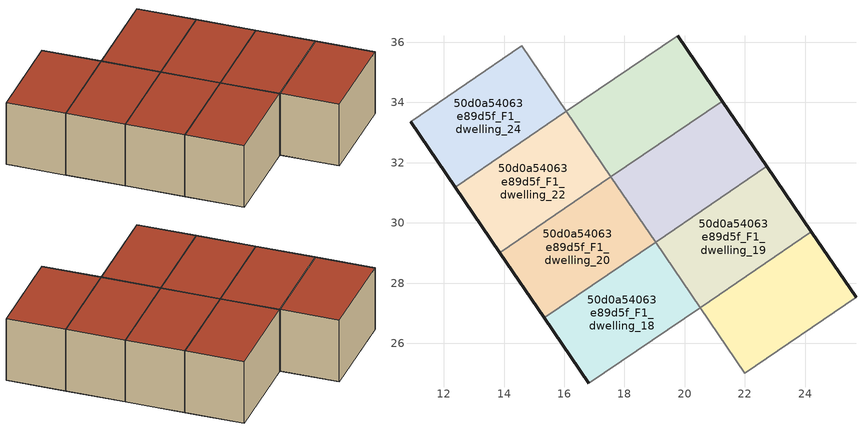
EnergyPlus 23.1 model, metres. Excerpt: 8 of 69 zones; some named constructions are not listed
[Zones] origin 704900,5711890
50d0a54063e89d5f_F1_dwelling_17
 floor to 50d0a54063e89d5f_F0_dwelling_9 (EU_floor_Construction): 24.96,28.61 24.21,29.7 20.51,27.18 21.26,26.09 z3
 floor to 50d0a54063e89d5f_F0_dwelling_8 (EU_floor_Construction): 25.69,27.52 24.96,28.6 21.26,26.09 21.99,25.01 z3
 wall outside (EU_wall_Construction): 24.21,29.7 25.69,27.52 z3:6
 wall to 50d0a54063e89d5f_F1_dwelling_19 (EU_wall_Construction): 20.51,27.18 24.21,29.7 z3:6
 wall to 50d0a54063e89d5f_F1_dwelling_15 (EU_wall_Construction): 25.69,27.52 21.99,25.01 z3:6
 wall to 50d0a54063e89d5f_F1_dwelling_16 (EU_wall_Construction): 21.99,25.01 20.51,27.18 z3:6
 roof outside (EU_roof_Construction): 24.21,29.7 25.69,27.52 21.99,25.01 20.51,27.18 z6
50d0a54063e89d5f_F1_dwelling_18
 floor adiabatic (EU_floor_Construction): 20.51,27.18 19.03,29.36 15.33,26.84 16.81,24.67 z3
 wall outside (EU_wall_Construction): 16.81,24.67 15.33,26.84 z3:6
 wall to 50d0a54063e89d5f_F1_dwelling_20 (EU_wall_Construction): 15.33,26.84 19.03,29.36 z3:6
 wall to 50d0a54063e89d5f_F1_dwelling_19 (EU_wall_Construction): 19.03,29.36 20.51,27.18 z3:6
 wall to 50d0a54063e89d5f_F1_dwelling_16 (EU_wall_Construction): 20.51,27.18 16.81,24.67 z3:6
 roof outside (EU_roof_Construction): 19.03,29.36 20.51,27.18 16.81,24.67 15.33,26.84 z6
50d0a54063e89d5f_F1_dwelling_19
 floor adiabatic (EU_floor_Construction): 24.21,29.7 22.73,31.88 19.03,29.36 20.51,27.18 z3
 wall outside (EU_wall_Construction): 22.73,31.88 24.21,29.7 z3:6
 wall to 50d0a54063e89d5f_F1_dwelling_21 (EU_wall_Construction): 19.03,29.36 22.73,31.88 z3:6
 roof outside (EU_roof_Construction): 22.73,31.88 24.21,29.7 20.51,27.18 19.03,29.36 z6
50d0a54063e89d5f_F1_dwelling_20
 floor to 50d0a54063e89d5f_F0_dwelling_28 (EU_floor_Construction): 19.03,29.36 17.55,31.53 13.85,29.02 15.33,26.85 z3
 wall outside (EU_wall_Construction): 15.33,26.84 13.85,29.02 z3:6
 wall to 50d0a54063e89d5f_F1_dwelling_22 (EU_wall_Construction): 13.85,29.02 17.55,31.53 z3:6
 wall to 50d0a54063e89d5f_F1_dwelling_21 (EU_wall_Construction): 17.55,31.53 19.03,29.36 z3:6
 roof outside (EU_roof_Construction): 17.55,31.53 19.03,29.36 15.33,26.84 13.85,29.02 z6
50d0a54063e89d5f_F1_dwelling_21
 floor to 50d0a54063e89d5f_F0_dwelling_11 (EU_floor_Construction): 22.16,32.71 21.25,34.05 17.55,31.53 18.46,30.2 z3
 floor to 50d0a54063e89d5f_F0_dwelling_10 (EU_floor_Construction): 22.73,31.87 22.16,32.71 18.46,30.2 19.03,29.36 z3
 wall outside (EU_wall_Construction): 21.25,34.05 22.73,31.88 z3:6
 wall to 50d0a54063e89d5f_F1_dwelling_23 (EU_wall_Construction): 17.55,31.53 21.25,34.05 z3:6
 roof outside (EU_roof_Construction): 21.25,34.05 22.73,31.88 19.03,29.36 17.55,31.53 z6
50d0a54063e89d5f_F1_dwelling_22
 floor to 50d0a54063e89d5f_F0_dwelling_29 (EU_floor_Construction): 17.55,31.54 16.07,33.71 12.37,31.19 13.85,29.02 z3
 wall outside (EU_wall_Construction): 13.85,29.02 12.37,31.19 z3:6
 wall to 50d0a54063e89d5f_F1_dwelling_24 (EU_wall_Construction): 12.37,31.19 16.07,33.71 z3:6
 wall to 50d0a54063e89d5f_F1_dwelling_23 (EU_wall_Construction): 16.07,33.71 17.55,31.53 z3:6
 roof outside (EU_roof_Construction): 16.07,33.71 17.55,31.53 13.85,29.02 12.37,31.19 z6
50d0a54063e89d5f_F1_dwelling_23
 floor to 50d0a54063e89d5f_F0_dwelling_12 (EU_floor_Construction): 20.76,34.77 19.77,36.22 16.07,33.71 17.06,32.25 z3
 floor to 50d0a54063e89d5f_F0_dwelling_11 (EU_floor_Construction): 21.25,34.05 20.76,34.77 17.06,32.25 17.55,31.53 z3
 wall outside (EU_wall_Construction): 19.77,36.22 21.25,34.05 z3:6
 wall to 50d0a54063e89d5f_F1_dwelling_25 (EU_wall_Construction): 16.07,33.71 19.77,36.22 z3:6
 roof outside (EU_roof_Construction): 19.77,36.22 21.25,34.05 17.55,31.53 16.07,33.71 z6
50d0a54063e89d5f_F1_dwelling_24
 floor to 50d0a54063e89d5f_F0_dwelling_30 (EU_floor_Construction): 16.07,33.71 14.59,35.88 10.89,33.37 12.37,31.2 z3
 floor adiabatic (EU_floor_Construction): 16.07,33.71 12.37,31.2 12.37,31.19 z3
 wall outside (EU_wall_Construction): 12.37,31.19 10.89,33.37 z3:6
 wall to 50d0a54063e89d5f_F1_dwelling_26 (EU_wall_Construction): 10.89,33.37 14.59,35.88 z3:6
 wall to 50d0a54063e89d5f_F1_dwelling_25 (EU_wall_Construction): 14.59,35.88 16.07,33.71 z3:6
 roof outside (EU_roof_Construction): 14.59,35.88 16.07,33.71 12.37,31.19 10.89,33.37 z6
[SCHEDULE:FILE] Column Number=1; Rows to Skip at Top=0; Number of Hours of Data=8760; Column Separator=Comma; Interpolate to Timestep=No; Minutes per Item=60; Adjust Schedule for Daylight Savings=Yes
Name | File
EU_Step8_GainSchedule_50d0a54063e89d5f_F1_dwelling_21_f000 | ../../schedules/50d0a54063e89d5f/50d0a54063e89d5f_F1_dwelling_21_f000_gain.csv
EU_Step8_GainSchedule_50d0a54063e89d5f_F1_dwelling_22_f000 | ../../schedules/50d0a54063e89d5f/50d0a54063e89d5f_F1_dwelling_22_f000_gain.csv
EU_Step8_GainSchedule_50d0a54063e89d5f_F1_dwelling_23_f000 | ../../schedules/50d0a54063e89d5f/50d0a54063e89d5f_F1_dwelling_23_f000_gain.csv
EU_Step8_GainSchedule_50d0a54063e89d5f_F1_dwelling_24_f000 | ../../schedules/50d0a54063e89d5f/50d0a54063e89d5f_F1_dwelling_24_f000_gain.csv
EU_Step8_GainSchedule_50d0a54063e89d5f_F1_dwelling_25_f000 | ../../schedules/50d0a54063e89d5f/50d0a54063e89d5f_F1_dwelling_25_f000_gain.csv
EU_Step8_GainSchedule_50d0a54063e89d5f_F1_dwelling_26_f000 | ../../schedules/50d0a54063e89d5f/50d0a54063e89d5f_F1_dwelling_26_f000_gain.csv
EU_Step8_GainSchedule_50d0a54063e89d5f_F1_dwelling_27_f000 | ../../schedules/50d0a54063e89d5f/50d0a54063e89d5f_F1_dwelling_27_f000_gain.csv
EU_Step8_GainSchedule_50d0a54063e89d5f_F1_dwelling_28_f000 | ../../schedules/50d0a54063e89d5f/50d0a54063e89d5f_F1_dwelling_28_f000_gain.csv
EU_Step8_GainSchedule_50d0a54063e89d5f_F1_dwelling_29_f000 | ../../schedules/50d0a54063e89d5f/50d0a54063e89d5f_F1_dwelling_29_f000_gain.csv
EU_Step8_GainSchedule_50d0a54063e89d5f_F1_dwelling_30_f000 | ../../schedules/50d0a54063e89d5f/50d0a54063e89d5f_F1_dwelling_30_f000_gain.csv
EU_Step8_GainSchedule_50d0a54063e89d5f_F1_dwelling_31_f000 | ../../schedules/50d0a54063e89d5f/50d0a54063e89d5f_F1_dwelling_31_f000_gain.csv
EU_Step8_GainSchedule_50d0a54063e89d5f_F1_dwelling_32_f000 | ../../schedules/50d0a54063e89d5f/50d0a54063e89d5f_F1_dwelling_32_f000_gain.csv
EU_Step8_GainSchedule_50d0a54063e89d5f_F1_dwelling_33_f000 | ../../schedules/50d0a54063e89d5f/50d0a54063e89d5f_F1_dwelling_33_f000_gain.csv
